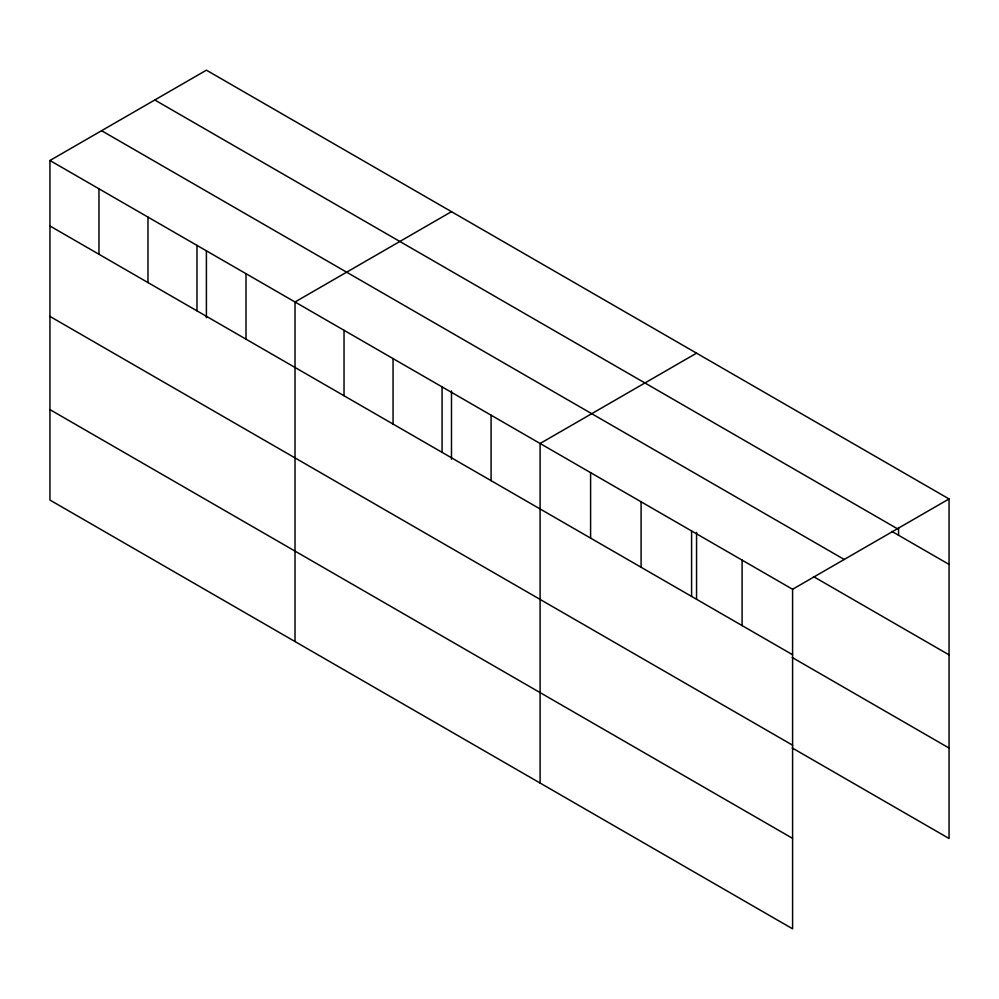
<?xml version="1.0" encoding="UTF-8"?>
<svg xmlns="http://www.w3.org/2000/svg" width="999" height="999" viewBox="0 0 999 999"><rect width="100%" height="100%" fill="white"/><g stroke="black" fill="none" stroke-linecap="round" stroke-linejoin="round"><path stroke-width="1.5" d="M49.95 160.502L792.594 589.273L792.594 928.82L49.95 500.062L49.95 160.502L206.406 70.18L949.05 498.938L949.05 838.498L792.232 747.951M451.486 211.663L295.017 301.998L295.017 641.558M696.553 353.159L540.097 443.494L540.097 783.041M792.594 589.273L949.05 498.938M154.783 99.987L897.414 528.746M891.907 531.418L949.05 564.41M101.586 130.694L844.217 559.465M813.498 576.598L949.05 654.857M49.95 225.974L792.594 654.732M792.232 657.504L949.05 748.039M49.95 316.421L792.594 745.192M49.95 409.615L792.594 838.373M898.551 527.46L898.551 535.252M742.095 560.114L742.095 625.586M696.553 532.38L696.553 599.163M691.595 530.956L691.595 596.428M641.096 501.798L641.096 567.27M590.596 472.639L590.596 538.111M491.083 415.197L491.083 480.656M451.486 390.884L451.486 459.215M442.07 386.888L442.07 452.36M393.057 358.591L393.057 424.063M344.031 330.294L344.031 395.766M246.004 273.701L246.004 339.173M206.406 250.949L206.406 317.732M196.99 245.404L196.99 310.876M147.977 217.108L147.977 282.567M98.963 188.811L98.963 254.27"/></g></svg>
